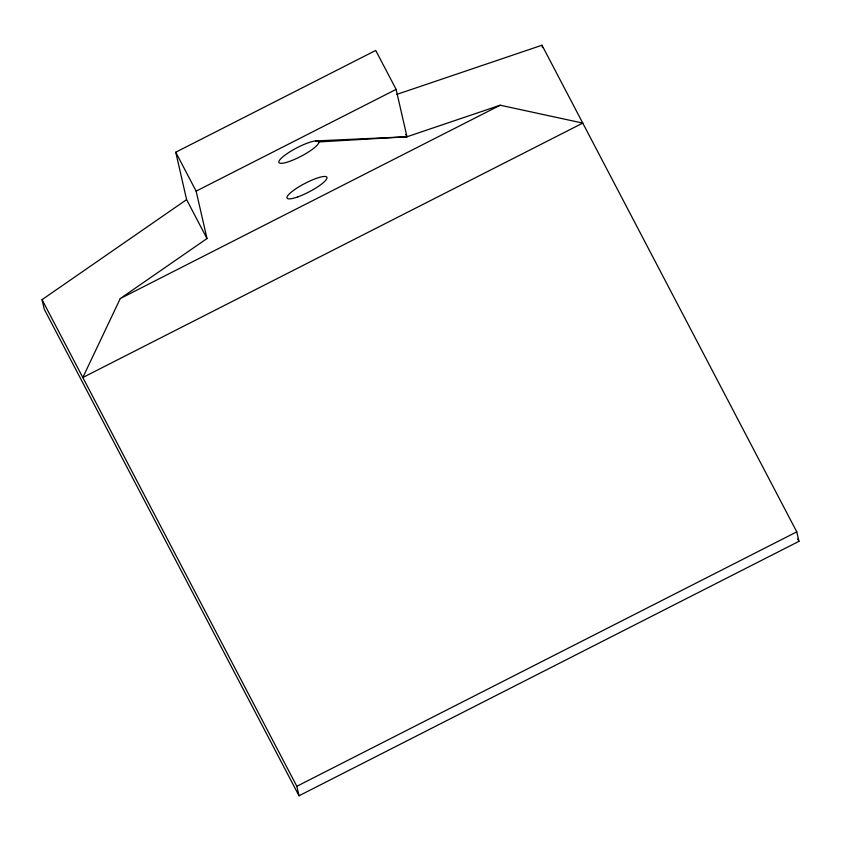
<?xml version="1.0" encoding="UTF-8"?>
<svg xmlns="http://www.w3.org/2000/svg" width="841" height="841" viewBox="0 0 841 841"><rect width="100%" height="100%" fill="white"/><g stroke="black" fill="none" stroke-linecap="round" stroke-linejoin="round"><path stroke-width="1.26" d="M120.252 298.576L82.817 377.514L582.76 123.091L500.216 105.209L406.97 136.778L318.834 141.929A22.476 4.71 -27.6 0 1 293.015 160.042A22.476 4.71 -27.6 0 1 282.818 156.857A22.476 4.71 -27.6 0 1 315.606 140.931L406.97 136.778L396.111 89.377L375.727 50.439L175.748 152.21L186.607 199.622L206.991 238.55L120.252 298.576L500.216 105.209M396.531 94.486L541.993 45.225L796.774 531.859L798.95 541.341L299.007 795.775L44.226 309.141L42.05 299.659L186.607 199.622M206.991 238.55L196.132 191.149L396.111 89.377M299.007 795.775L296.831 786.293L796.774 531.859M315.606 140.931L317.866 141.057L318.834 141.929M797.731 539.018L798.95 541.341M405.772 134.486L406.97 136.778M175.748 152.21L196.132 191.149M42.05 299.659L296.831 786.293M541.993 45.225L542.54 47.601M297.914 196.857A22.476 4.71 -27.6 0 0 326.97 177.493A22.476 4.71 -27.6 0 0 296.043 188.647A22.476 4.71 -27.6 0 0 297.914 196.857"/></g></svg>
